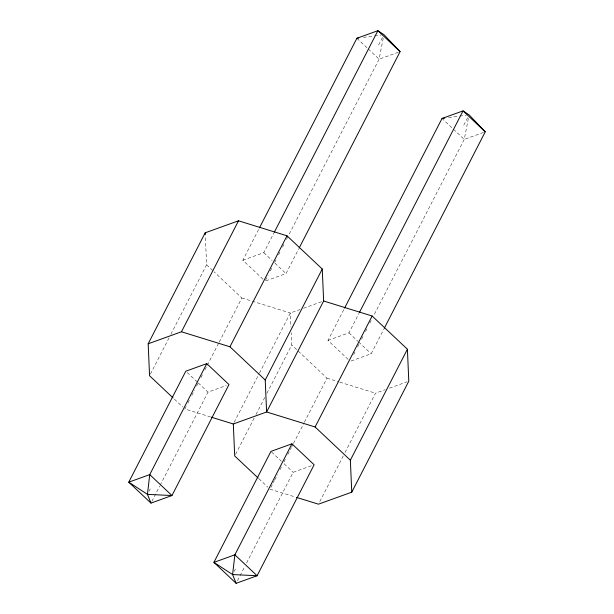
<?xml version="1.0" encoding="UTF-8"?>
<svg xmlns="http://www.w3.org/2000/svg" width="614" height="614" viewBox="0 0 614 614"><rect width="100%" height="100%" fill="white"/><g stroke="black" fill="none" stroke-linecap="round" stroke-linejoin="round"><path stroke-width="0.46" stroke-dasharray="3.07 2.3" d="M383.213 38.283L379.122 59.19L288.649 235.223M468.359 118.479L464.261 139.386L373.796 315.419M150.43 374.064L169.157 337.639M170.899 334.246L206.596 264.78L205.329 235.63M262.969 279.186L242.829 260.221L259.001 228.753M242.829 260.221L263.805 252.661L273.859 233.097M186.134 406.437L184.829 408.978L210.448 416.906M187.876 403.053L190.056 398.816M191.798 395.424L194.408 390.343M196.587 386.106L198.33 382.714M200.939 377.633L203.119 373.396M204.861 370.012L218.791 342.904M219.229 342.052L241.862 297.997L214.056 271.81M149.056 491.246L150.253 488.921M378.6 45.006L382.691 37.04M151.85 501.408L159.686 486.165M160.124 485.313L208.016 392.123L226.366 385.508M265.486 280.299L268.111 275.195M270.29 270.943L272.04 267.543M274.665 262.439L275.978 259.883M278.595 254.787L279.907 252.231M282.532 247.127L284.274 243.727M286.462 239.475L288.212 236.075M265.923 280.836L286.024 273.583L298.703 248.923M234.187 422.286L259.001 373.995M259.438 373.151L290.353 313.002L299.993 309.525M235.576 454.26L254.303 417.835M256.038 414.442L264.749 397.504M266.929 393.267L291.742 344.976L291.213 332.75M348.107 359.382L327.976 340.417L344.147 308.949M327.976 340.417L348.952 332.849L359.006 313.293M270.843 487.478L274.328 480.701M274.765 479.856L277.374 474.775M279.992 469.687L282.164 465.45M283.906 462.066L286.086 457.829M287.828 454.437L291.312 447.66M291.742 446.815L293.055 444.275M293.484 443.431L303.938 423.092M304.367 422.248L327.009 378.193L291.742 344.976M234.195 571.442L235.392 569.117M463.747 125.202L467.837 117.228M237.426 580.76L239.606 576.523M240.043 575.679L244.832 566.354M246.575 562.969L293.154 472.319L312.388 465.389M353.687 354.539L354.999 351.991M357.624 346.887L358.937 344.331M361.554 339.235L363.304 335.827M365.491 331.575L367.241 328.175M369.858 323.071L371.171 320.523M351.07 361.024L371.171 353.779L383.85 329.119M319.764 501.63L343.28 455.887M345.022 452.495L375.492 393.198L385.132 389.721M398.348 52.259L379.122 59.19L368.009 48.729M483.494 132.455L464.261 139.386L442.042 118.456M303.493 308.266L321.897 301.627M389.514 388.14L407.044 381.824M363.419 37.393L373.673 36.019M374.601 35.896L381.125 35.021M448.565 117.581L458.819 116.215M459.748 116.084L466.272 115.217M241.862 297.997L290.353 313.002L290.967 327.108M327.009 378.193L338.905 381.877M339.818 382.161L375.492 393.198M269.976 489.174L295.587 497.102M356.903 38.26L367.318 48.069M263.805 252.661L272.14 260.505M274.918 263.122L286.024 273.583M348.952 332.849L357.977 341.353M358.676 342.006L371.171 353.779M206.596 264.78L213.38 271.173M187.186 372.506L197.601 382.315M198.291 382.967L208.016 392.123M271.634 452.05L281.35 461.206M284.128 463.816L293.154 472.319M174.46 399.207L182.757 407.028M258.908 478.751L267.904 487.217"/><path stroke-width="0.92" d="M173.071 397.903L149.563 375.76L148.174 343.786L205.206 232.806L238.508 220.802L286.991 235.807L322.258 269.024L323.647 300.998L266.614 411.979L233.312 423.982L211.362 417.19M148.174 343.786L181.468 331.783L238.508 220.802M259.438 227.901L356.903 38.26L377.879 30.7L383.919 34.645L400.098 51.63L299.141 248.071M206.772 363.634L149.739 474.614L147.46 494.354L150.975 503.104L171.958 495.544L228.991 384.564L206.772 363.634L185.796 371.201L128.756 482.174L150.975 503.104M274.297 232.245L377.879 30.7L400.098 51.63M296.508 497.386L318.459 504.178L351.761 492.175L350.364 460.193L315.097 426.976L266.614 411.979L265.225 380.005L229.951 346.78L286.991 235.807M265.225 380.005L322.258 269.024M344.584 308.098L442.042 118.456L463.025 110.896L469.065 114.841L485.244 131.826L384.28 328.267M291.919 443.83L234.878 554.81L232.599 574.55L236.121 583.3L257.097 575.74L314.138 464.76L291.919 443.83L270.935 451.39L213.902 562.37L236.121 583.3M359.443 312.442L463.025 110.896L485.244 131.826M315.097 426.976L372.138 316.003L323.647 300.998M350.364 460.193L407.404 349.22L372.138 316.003M351.761 492.175L408.794 381.194L407.404 349.22M356.903 38.26L358.76 38.014M442.042 118.456L444.843 118.08M181.468 331.783L229.951 346.78M258.218 478.099L234.709 455.956L233.312 423.982M205.206 232.806L205.291 234.686M149.739 474.614L128.756 482.174L147.46 494.354L171.958 495.544L149.739 474.614M234.878 554.81L213.902 562.37L232.599 574.55L257.097 575.74L234.878 554.81"/></g></svg>
